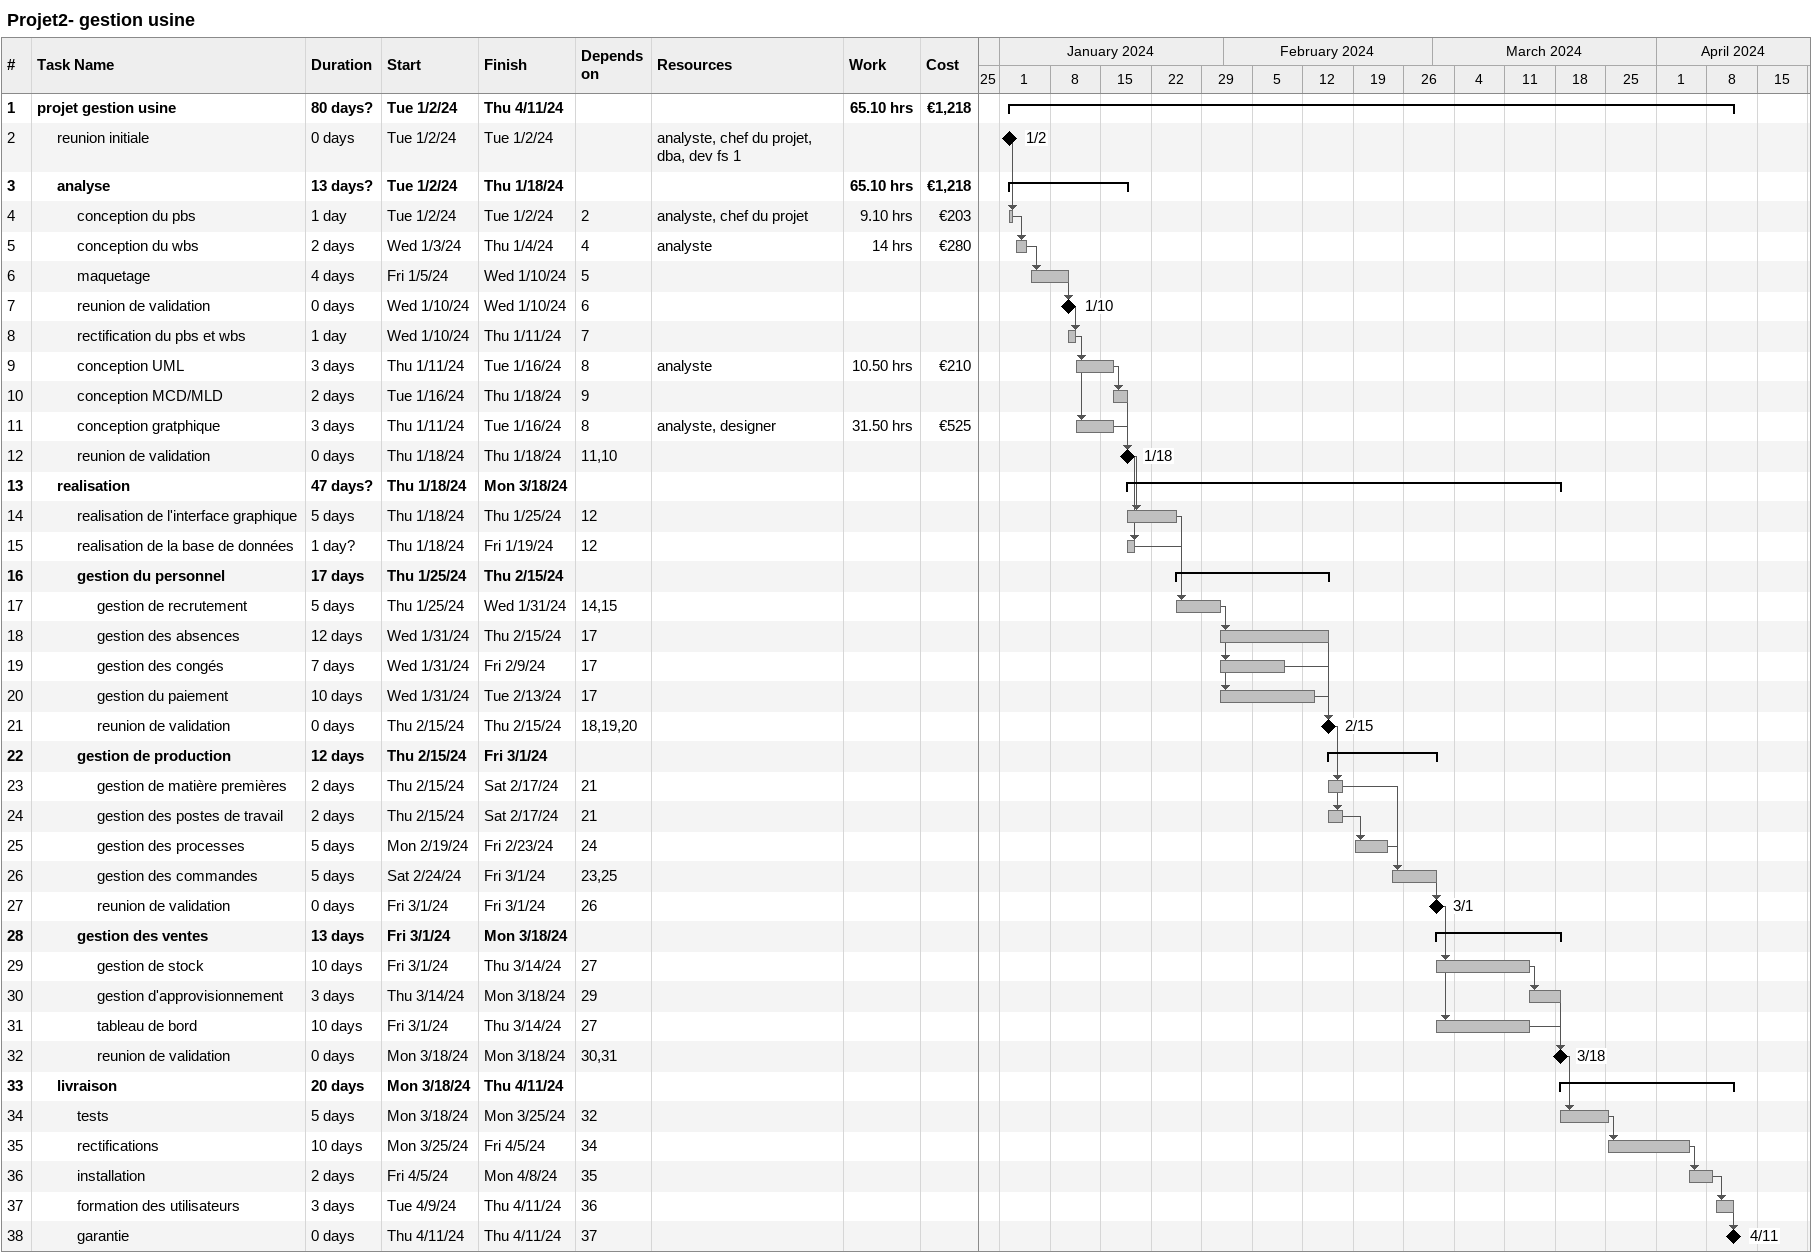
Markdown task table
Projet2- gestion usine

| ID | Level | Task | Duration | Start | Finish | Predecessors | Resources | Work (h) | Cost (€) |
|---|---|---|---|---|---|---|---|---|---|
| 1 | 1 | **projet gestion usine** | 80d? | 2024-01-02 | 2024-04-11 |  |  | 65.10 | 1218 |
| 2 | 2 | reunion initiale | 0d | 2024-01-02 | 2024-01-02 |  | analyste, chef du projet, dba, dev fs 1 |  |  |
| 3 | 2 | **analyse** | 13d? | 2024-01-02 | 2024-01-18 |  |  | 65.10 | 1218 |
| 4 | 3 | conception du pbs | 1d | 2024-01-02 | 2024-01-02 | 2 | analyste, chef du projet | 9.10 | 203 |
| 5 | 3 | conception du wbs | 2d | 2024-01-03 | 2024-01-04 | 4 | analyste | 14 | 280 |
| 6 | 3 | maquetage | 4d | 2024-01-05 | 2024-01-10 | 5 |  |  |  |
| 7 | 3 | reunion de validation | 0d | 2024-01-10 | 2024-01-10 | 6 |  |  |  |
| 8 | 3 | rectification du pbs et wbs | 1d | 2024-01-10 | 2024-01-11 | 7 |  |  |  |
| 9 | 3 | conception UML | 3d | 2024-01-11 | 2024-01-16 | 8 | analyste | 10.50 | 210 |
| 10 | 3 | conception MCD/MLD | 2d | 2024-01-16 | 2024-01-18 | 9 |  |  |  |
| 11 | 3 | conception gratphique | 3d | 2024-01-11 | 2024-01-16 | 8 | analyste, designer | 31.50 | 525 |
| 12 | 3 | reunion de validation | 0d | 2024-01-18 | 2024-01-18 | 11, 10 |  |  |  |
| 13 | 2 | **realisation** | 47d? | 2024-01-18 | 2024-03-18 |  |  |  |  |
| 14 | 3 | realisation de l'interface graphique | 5d | 2024-01-18 | 2024-01-25 | 12 |  |  |  |
| 15 | 3 | realisation de la base de données | 1d? | 2024-01-18 | 2024-01-19 | 12 |  |  |  |
| 16 | 3 | **gestion du personnel** | 17d | 2024-01-25 | 2024-02-15 |  |  |  |  |
| 17 | 4 | gestion de recrutement | 5d | 2024-01-25 | 2024-01-31 | 14, 15 |  |  |  |
| 18 | 4 | gestion des absences | 12d | 2024-01-31 | 2024-02-15 | 17 |  |  |  |
| 19 | 4 | gestion des congés | 7d | 2024-01-31 | 2024-02-09 | 17 |  |  |  |
| 20 | 4 | gestion du paiement | 10d | 2024-01-31 | 2024-02-13 | 17 |  |  |  |
| 21 | 4 | reunion de validation | 0d | 2024-02-15 | 2024-02-15 | 18, 19, 20 |  |  |  |
| 22 | 3 | **gestion de production** | 12d | 2024-02-15 | 2024-03-01 |  |  |  |  |
| 23 | 4 | gestion de matière premières | 2d | 2024-02-15 | 2024-02-17 | 21 |  |  |  |
| 24 | 4 | gestion des postes de travail | 2d | 2024-02-15 | 2024-02-17 | 21 |  |  |  |
| 25 | 4 | gestion des processes | 5d | 2024-02-19 | 2024-02-23 | 24 |  |  |  |
| 26 | 4 | gestion des commandes | 5d | 2024-02-24 | 2024-03-01 | 23, 25 |  |  |  |
| 27 | 4 | reunion de validation | 0d | 2024-03-01 | 2024-03-01 | 26 |  |  |  |
| 28 | 3 | **gestion des ventes** | 13d | 2024-03-01 | 2024-03-18 |  |  |  |  |
| 29 | 4 | gestion de stock | 10d | 2024-03-01 | 2024-03-14 | 27 |  |  |  |
| 30 | 4 | gestion d'approvisionnement | 3d | 2024-03-14 | 2024-03-18 | 29 |  |  |  |
| 31 | 4 | tableau de bord | 10d | 2024-03-01 | 2024-03-14 | 27 |  |  |  |
| 32 | 4 | reunion de validation | 0d | 2024-03-18 | 2024-03-18 | 30, 31 |  |  |  |
| 33 | 2 | **livraison** | 20d | 2024-03-18 | 2024-04-11 |  |  |  |  |
| 34 | 3 | tests | 5d | 2024-03-18 | 2024-03-25 | 32 |  |  |  |
| 35 | 3 | rectifications | 10d | 2024-03-25 | 2024-04-05 | 34 |  |  |  |
| 36 | 3 | installation | 2d | 2024-04-05 | 2024-04-08 | 35 |  |  |  |
| 37 | 3 | formation des utilisateurs | 3d | 2024-04-09 | 2024-04-11 | 36 |  |  |  |
| 38 | 3 | garantie | 0d | 2024-04-11 | 2024-04-11 | 37 |  |  |  |
